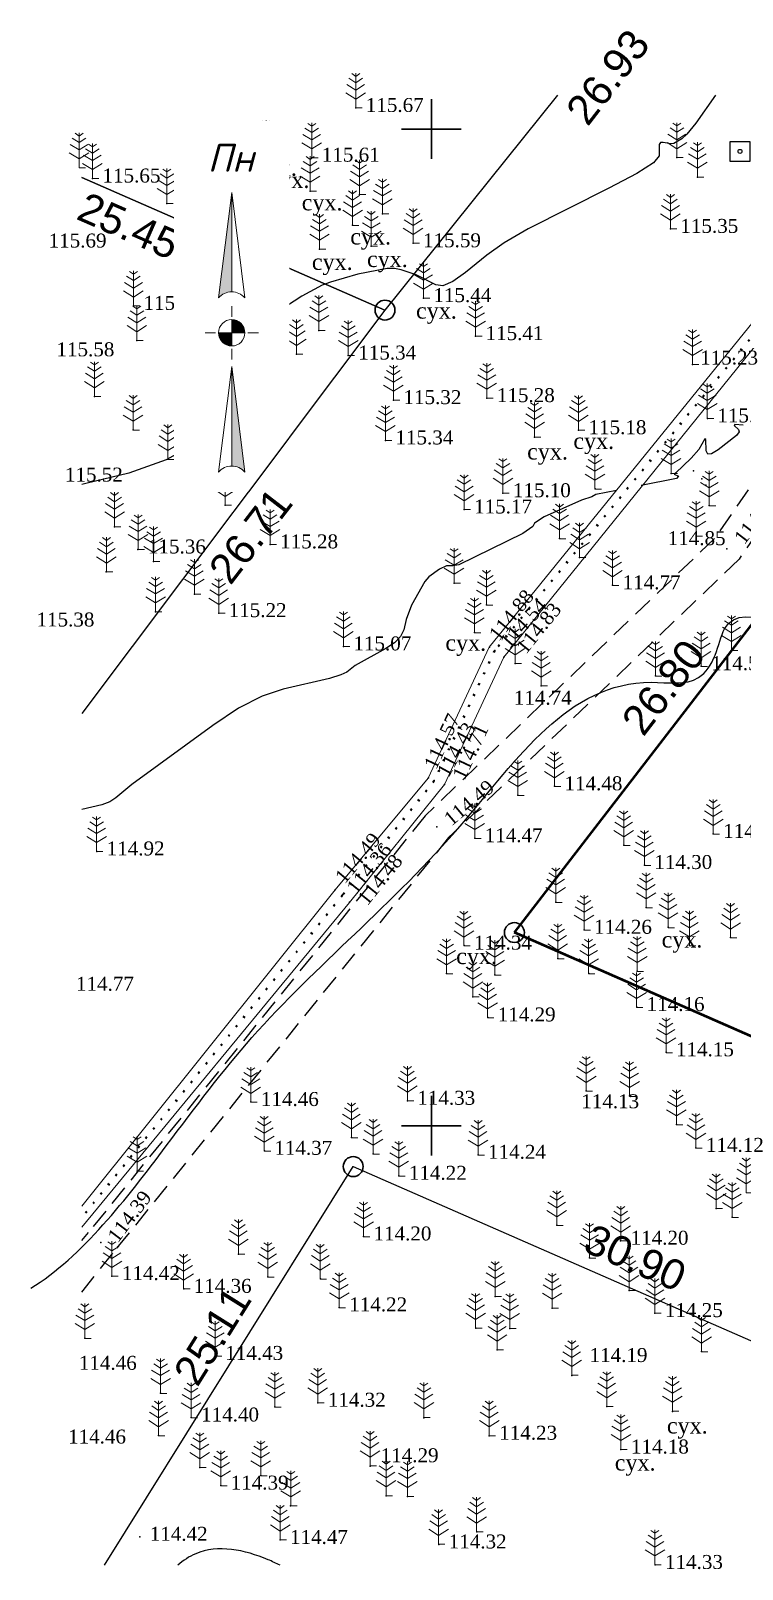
# Model space of a CAD drawing. Header units: millimetres. Extents: x 5405579.9 to 5405667.6, y 5524926.6 to 5525004.9.
# Drawn here: x 5405579.9 to 5405615.6, y 5524927.7 to 5525004.9 of the extents above; entities that cross this region are included whole.
import ezdxf
from ezdxf.enums import TextEntityAlignment as Align

# ---------------------------------------------------------------- set-up
doc = ezdxf.new("R2010")
doc.units = ezdxf.units.MM
doc.set_wipeout_variables(frame=1)
doc.linetypes.add('DASHEDX2', pattern=[1.5, 1, -0.5])
doc.linetypes.add('HIDDEN', pattern=[0.5, 0, -0.5])
for name, color, linetype, lineweight in [('#Лист (текст_ПН)', 250, 'Continuous', 0), ('#Штамп', 250, 'Continuous', 0), ('11900000', 1, 'Continuous', 30), ('рельеф', 7, 'Continuous', 0), ('ТОЧКИ', 7, 'Continuous', 30)]:
    doc.layers.add(name, color=color, linetype=linetype, lineweight=lineweight)
for name, color, linetype in [('SC007', 7, 'Continuous'), ('горизонтали', 42, 'Continuous'), ('дороги', 7, 'Continuous'), ('Ділянки_Межі', 10, 'Continuous'), ('надписи', 7, 'Continuous'), ('отметки', 7, 'Continuous'), ('промеры', 185, 'Continuous'), ('Растительность', 7, 'Continuous')]:
    doc.layers.add(name, color=color, linetype=linetype)
doc.styles.get("Standard").update_dxf_attribs({"font": 'arial.ttf'})
doc.styles.add('times', font='times.ttf')
doc.styles.add('Мой_Топо', font='isocpeui.ttf')
doc.linetypes.add('канава 0', pattern='A,0.9,0,["|",Standard,S=0.25,R=0,X=0,Y=0],0.1', length=1)

# ---------------------------------------------------------------- blocks, each defined once
blk = doc.blocks.new('SYMBOL902')
at = {"layer": 'SC007'}
blk.add_lwpolyline([(-1.25, -1.25), (-1.25, 1.25), (1.25, 1.25), (1.25, -1.25)], close=True, dxfattribs=at)
blk.add_circle((0, 0), 0.25, dxfattribs=at)
blk = doc.blocks.new('A$C51FE15A3')
at = {"layer": 'Растительность', "color": 94, "lineweight": 0}
for points in [[(-0.201, 1.726), (0, 1.584), (0.201, 1.726)], [(0, 1.75), (0, 0), (0.319, 0)], [(-0.447, 1.172), (0, 0.895), (0.447, 1.172)], [(-0.343, 1.489), (0, 1.267), (0.343, 1.489)], [(-0.493, 0.753), (0, 0.444), (0.493, 0.753)]]:
    blk.add_lwpolyline(points, dxfattribs=at)
blk = doc.blocks.new('*U5')
at = {"color": 0}
for points in [[(-0.113, 0), (-0.109, -0.029), (-0.097, -0.056)], [(-0.113, 0), (-0.097, -0.056), (0, 0)], [(-0.097, -0.056), (0, -0.113), (0, 0)], [(-0.097, -0.056), (-0.08, -0.08), (-0.056, -0.097)], [(-0.097, -0.056), (-0.056, -0.097), (0, -0.113)], [(-0.056, -0.097), (-0.029, -0.109), (0, -0.113)]]:
    blk.add_solid(points, dxfattribs=at)
blk = doc.blocks.new('*U6')
at = {"color": 0}
for points in [[(0, 0), (0.097, 0.056), (0, 0.113)], [(0.097, 0.056), (0.029, 0.109), (0, 0.113)], [(0, 0), (0.113, 0), (0.097, 0.056)], [(0.097, 0.056), (0.056, 0.097), (0.029, 0.109)], [(0.097, 0.056), (0.08, 0.08), (0.056, 0.097)], [(0.113, 0), (0.109, 0.029), (0.097, 0.056)]]:
    blk.add_solid(points, dxfattribs=at)
blk = doc.blocks.new('*U7')
at = {"color": 0}
for points in [[(0, -1.136), (0.021, -1.138), (0, -0.288)], [(0.021, -1.138), (0.042, -1.142), (0, -0.288)], [(0.042, -1.142), (0.062, -1.15), (0, -0.288)], [(0.062, -1.15), (0.081, -1.16), (0, -0.288)], [(0.081, -1.16), (0.098, -1.173), (0, -0.288)], [(0.098, -1.173), (0.113, -1.188), (0, -0.288)]]:
    blk.add_solid(points, dxfattribs=at)
blk = doc.blocks.new('*U8')
at = {"color": 0}
for points in [[(-0.113, 0.297), (-0.098, 0.312), (0, 1.197)], [(-0.098, 0.312), (-0.081, 0.325), (0, 1.197)], [(-0.081, 0.325), (-0.062, 0.335), (0, 1.197)], [(-0.062, 0.335), (-0.042, 0.343), (0, 1.197)], [(-0.042, 0.343), (-0.021, 0.347), (0, 1.197)], [(-0.021, 0.347), (0, 0.349), (0, 1.197)]]:
    blk.add_solid(points, dxfattribs=at)
blk = doc.blocks.new('#Північ')
at = {"color": 7}
blk.add_wipeout([(-2.901, 10.635), (2.901, 10.635), (2.901, -7.981), (-2.901, -7.981)], dxfattribs=at).dxf.layer = '#Лист (текст_ПН)'
at = {"layer": '#Лист (текст_ПН)'}
for p, q in [((-0.663, 1.748), (0, 7.043)), ((0, 7.043), (0, 2.052)), ((0, 7.043), (0.663, 1.748)), ((0, 1.337), (0, 0.807)), ((-1.337, 0), (-0.807, 0)), ((-0.662, 0), (0.662, 0)), ((0, 0.662), (0, -0.662)), ((1.337, 0), (0.807, 0)), ((0, -1.337), (0, -0.807)), ((-0.663, -6.99), (0, -1.695)), ((0, -1.695), (0.663, -6.99)), ((0, -1.695), (0, -6.686))]:
    blk.add_line(p, q, dxfattribs=at)
at = {"layer": '#Лист (текст_ПН)', "flags": 128}
for points in [[(0, 7.043), (-0.663, 1.748, -0.218585), (0, 2.052)], [(0, 0), (-0.662, 0, 0.414214), (0, -0.662)]]:
    blk.add_lwpolyline(points, format="xyb", close=True, dxfattribs=at)
at = {"layer": '#Лист (текст_ПН)'}
blk.add_circle((0, 0), 0.662, dxfattribs=at)
for centre in [(0, 1.178), (0, -7.56)]:
    blk.add_arc(centre, 0.874, 40.67981, 139.32019, dxfattribs=at)
at = {"layer": '#Лист (текст_ПН)', "xscale": 5.883850111352785, "yscale": 5.883850111352785, "zscale": 5.883850111352785}
for name in ['*U8', '*U5', '*U6', '*U7']:
    blk.add_blockref(name, (0, 0), dxfattribs=at)
at = {"layer": '#Лист (текст_ПН)', "style": 'Мой_Топо'}
blk.add_text('Пн', height=1.4, dxfattribs=at).set_placement((-1.217, 8.077))

msp = doc.modelspace()

# ---------------------------------------------------------------- linework, layer by layer
at = {"layer": '11900000', "color": 7}
for points in [[(5405600, 5524998.5, 0), (5405600, 5525001.5, 0)], [(5405600, 5524998.5, 0), (5405600, 5525001.5, 0)], [(5405598.5, 5525000, 0), (5405601.5, 5525000, 0)], [(5405598.5, 5525000, 0), (5405601.5, 5525000, 0)], [(5405600, 5524948.5, 0), (5405600, 5524951.5, 0)], [(5405600, 5524948.5, 0), (5405600, 5524951.5, 0)], [(5405598.5, 5524950, 0), (5405601.5, 5524950, 0)], [(5405598.5, 5524950, 0), (5405601.5, 5524950, 0)]]:
    msp.add_polyline3d(points, dxfattribs=at)
at = {"layer": 'горизонтали', "color": 32}
for points in [[(5405614.26, 5525001.703, 115.5), (5405613.267, 5525000.302, 115.5), (5405612.827, 5524999.752, 115.5), (5405612.577, 5524999.502, 115.5), (5405612.167, 5524999.282, 115.5), (5405612.017, 5524999.252, 115.5), (5405611.637, 5524999.332, 115.5), (5405611.507, 5524999.322, 115.5), (5405611.437, 5524999.222, 115.5), (5405611.427, 5524998.652, 115.5), (5405611.147, 5524998.312, 115.5), (5405610.307, 5524997.772, 115.5), (5405608.907, 5524997.032, 115.5), (5405604.857, 5524994.992, 115.5), (5405603.657, 5524994.292, 115.5), (5405602.777, 5524993.672, 115.5), (5405601.717, 5524992.802, 115.5), (5405601.077, 5524992.352, 115.5), (5405600.577, 5524992.142, 115.5), (5405600.227, 5524992.182, 115.5), (5405599.227, 5524992.692, 115.5), (5405598.477, 5524992.942, 115.5), (5405598.147, 5524993.012, 115.5), (5405597.777, 5524993.012, 115.5), (5405596.297, 5524992.712, 115.5), (5405594.927, 5524992.322, 115.5), (5405594.517, 5524992.172, 115.5), (5405593.487, 5524991.612, 115.5), (5405591.667, 5524990.422, 115.5), (5405589.537, 5524988.062, 115.5), (5405589.007, 5524987.312, 115.5), (5405588.837, 5524986.982, 115.5), (5405588.727, 5524986.562, 115.5), (5405588.627, 5524985.282, 115.5), (5405588.537, 5524984.802, 115.5), (5405588.327, 5524984.412, 115.5), (5405587.987, 5524984.132, 115.5), (5405586.687, 5524983.412, 115.5), (5405584.807, 5524982.732, 115.5), (5405582.657, 5524982.222, 115.5), (5405582.456, 5524982.172, 115.5)], [(5405615.657, 5524985.142, 115), (5405615.227, 5524985.172, 115), (5405615.197, 5524985.132, 115), (5405615.417, 5524984.932, 115), (5405615.447, 5524984.812, 115), (5405615.307, 5524984.622, 115), (5405614.397, 5524983.912, 115), (5405614.067, 5524983.702, 115), (5405613.867, 5524983.682, 115), (5405613.797, 5524983.852, 115), (5405613.767, 5524984.422, 115), (5405613.727, 5524984.462, 115), (5405613.427, 5524983.932, 115), (5405613.047, 5524983.492, 115), (5405612.247, 5524982.732, 115), (5405612.187, 5524982.692, 115), (5405612.397, 5524982.582, 115), (5405612.307, 5524982.472, 115), (5405610.535, 5524982.118, 115)], [(5405609.286, 5524981.868, 115), (5405608.257, 5524981.662, 115), (5405608.057, 5524981.552, 115), (5405607.537, 5524981.382, 115), (5405605.657, 5524980.542, 115), (5405605.177, 5524980.222, 115), (5405605.087, 5524980.062, 115), (5405604.587, 5524979.712, 115), (5405601.377, 5524978.132, 115), (5405601.077, 5524978.082, 115), (5405600.757, 5524978.092, 115), (5405600.397, 5524977.922, 115), (5405599.877, 5524977.542, 115), (5405599.667, 5524977.302, 115), (5405598.997, 5524976.112, 115), (5405598.737, 5524975.402, 115), (5405598.607, 5524974.882, 115), (5405598.447, 5524974.542, 115), (5405598.147, 5524974.232, 115), (5405597.707, 5524973.942, 115), (5405596.167, 5524973.082, 115), (5405595.747, 5524972.752, 115), (5405595.457, 5524972.612, 115), (5405594.887, 5524972.432, 115), (5405592.557, 5524971.902, 115), (5405591.497, 5524971.552, 115), (5405590.317, 5524970.942, 115), (5405589.017, 5524970.082, 115), (5405584.967, 5524967.122, 115), (5405584.157, 5524966.452, 115), (5405583.857, 5524966.252, 115), (5405583.447, 5524966.092, 115), (5405582.456, 5524965.856, 115)]]:
    msp.add_polyline3d(points, dxfattribs=at)
for points, knots in [([(5405579.884, 5524941.847), (5405582.462, 5524943.419), (5405586.405, 5524948.583), (5405592.414, 5524956.651), (5405601.058, 5524963.433), (5405607.371, 5524973.038), (5405613.309, 5524971.987), (5405614.328, 5524973.57), (5405615.002, 5524976.995), (5405621.886, 5524972.4), (5405627.095, 5524970.45), (5405634.017, 5524973.585), (5405639.554, 5524968.65), (5405644.076, 5524964.515), (5405650.202, 5524964.634), (5405652.744, 5524957.477), (5405657.638, 5524954.587), (5405662.753, 5524952.886), (5405662.102, 5524949.951), (5405661.607, 5524946.052), (5405656.166, 5524944.905), (5405653.211, 5524941.03), (5405652.017, 5524936.245), (5405646.321, 5524937.362), (5405643.86, 5524932.976), (5405638.635, 5524932.744), (5405638.24, 5524929.376), (5405637.375, 5524927.951)], [762.805004, 762.805004, 762.805004, 762.805004, 772.008541, 778.942822, 793.976328, 805.82926, 808.224069, 809.629388, 811.023069, 817.717516, 824.697693, 829.706044, 837.921411, 844.116267, 847.912489, 854.451188, 863.209597, 865.692003, 868.370851, 870.767732, 877.245455, 881.607053, 885.661514, 889.520415, 895.583001, 898.406187, 903.409359, 903.409359, 903.409359, 903.409359]), ([(5405592.399, 5524927.951), (5405592.204, 5524928.05), (5405590.858, 5524928.672), (5405588.899, 5524929.082), (5405587.539, 5524928.192), (5405587.266, 5524927.951)], [954.077152, 954.077152, 954.077152, 954.077152, 954.71556, 958.361713, 959.407874, 959.407874, 959.407874, 959.407874])]:
    msp.add_open_spline(points, degree=3, knots=knots, dxfattribs=at)
at = {"layer": 'дороги', "color": 7, "linetype": 'DASHEDX2'}
for points, elevation in [([(5405627.108, 5524997.785), (5405624.41, 5524994.25), (5405614.216, 5524979.46), (5405599.681, 5524965.541), (5405582.783, 5524944.647)], 115.341), ([(5405628.577, 5524997.152), (5405625.77, 5524993.404), (5405615.44, 5524978.418), (5405600.861, 5524964.455), (5405584.027, 5524943.641)], 115.341), ([(5405582.456, 5524944.234), (5405582.777, 5524944.64)], 114.177), ([(5405582.456, 5524941.653), (5405584.033, 5524943.648)], 114.177)]:
    msp.add_lwpolyline(points, dxfattribs=dict(at, elevation=elevation))
at = {"layer": 'Ділянки_Межі'}
for points in [[(5405606.331, 5525001.703), (5405597.668, 5524990.917), (5405582.456, 5524997.577)], [(5405582.456, 5524997.577), (5405597.668, 5524990.917), (5405582.456, 5524970.675)]]:
    msp.add_lwpolyline(points, dxfattribs=at)
at = {"layer": 'Ділянки_Межі', "lineweight": 25}
for points in [[(5405665.2, 5524932.968), (5405651.182, 5524939.105), (5405633.549, 5524946.825), (5405604.164, 5524959.69), (5405620.532, 5524980.907), (5405636.944, 5525001.703)], [(5405583.586, 5524927.951), (5405596.073, 5524947.95), (5405624.379, 5524935.557), (5405641.768, 5524927.951)]]:
    msp.add_lwpolyline(points, dxfattribs=at)
at = {"layer": 'Ділянки_Межі', "lineweight": 50}
msp.add_lwpolyline([(5405604.164, 5524959.69), (5405620.532, 5524980.907), (5405643.976, 5524970.643), (5405633.549, 5524946.825)], close=True, dxfattribs=at)
at = {"layer": 'Ділянки_Межі', "lineweight": 0}
msp.add_lwpolyline([(5405583.586, 5524927.951), (5405596.073, 5524947.95), (5405624.379, 5524935.557), (5405621.049, 5524927.951)], dxfattribs=at)
at = {"layer": 'отметки', "color": 7}
for p in [(5405596.204, 5525001.058, 115.668), (5405591.698, 5524998.69, 115.641), (5405593.995, 5524998.565, 115.605), (5405612.32, 5524998.573, 115.494), (5405592.265, 5524997.999, 115.662), (5405582.985, 5524997.518, 115.646), (5405613.353, 5524997.591, 115.38), (5405586.717, 5524996.271, 115.605), (5405593.906, 5524996.891, 115.554), (5405596.391, 5524996.714, 115.583), (5405597.544, 5524995.748, 115.548), (5405596.037, 5524995.171, 115.513), (5405611.997, 5524994.992, 115.352), (5405594.375, 5524993.976, 115.562), (5405596.977, 5524994.128, 115.54), (5405599.078, 5524994.27, 115.587), (5405588.329, 5524992.988, 115.552), (5405585.045, 5524991.129, 115.612), (5405599.598, 5524991.518, 115.439), (5405590.889, 5524990.724, 115.525), (5405585.214, 5524989.39, 115.579), (5405594.346, 5524989.901, 115.424), (5405602.215, 5524989.613, 115.413), (5405593.221, 5524988.7, 115.424), (5405595.825, 5524988.637, 115.339), (5405588.517, 5524988.027, 115.523), (5405613.112, 5524988.192, 115.228), (5405587.743, 5524987.129, 115.589), (5405583.077, 5524986.584, 115.55), (5405598.095, 5524986.401, 115.316), (5405602.784, 5524986.501, 115.28), (5405613.854, 5524985.484, 115.081), (5405585.022, 5524984.903, 115.575), (5405607.384, 5524984.891, 115.176), (5405597.692, 5524984.38, 115.338), (5405605.177, 5524984.545, 115.177), (5405586.77, 5524983.432, 115.5), (5405612.036, 5524982.724, 115.015), (5405613.154, 5524982.855, 114.95), (5405613.572, 5524982.448, 114.796), (5405603.589, 5524981.73, 115.105), (5405608.214, 5524981.95, 115.014), (5405613.773, 5524982.142, 114.948), (5405589.65, 5524981.135, 115.387), (5405601.641, 5524980.914, 115.166), (5405613.946, 5524981.112, 114.92), (5405584.095, 5524980.037, 115.414), (5405606.433, 5524979.46, 114.928), (5405613.296, 5524979.594, 114.846), (5405585.268, 5524978.909, 115.36), (5405591.904, 5524979.164, 115.279), (5405607.44, 5524978.505, 114.894), (5405614.828, 5524978.939, 114.679), (5405583.675, 5524977.783, 115.39), (5405586.052, 5524978.307, 115.325), (5405601.142, 5524977.226, 114.951), (5405609.097, 5524977.112, 114.767), (5405588.098, 5524976.669, 115.279), (5405586.147, 5524975.779, 115.343), (5405589.32, 5524975.715, 115.217), (5405602.763, 5524976.128, 114.832), (5405602.161, 5524974.738, 114.91), (5405595.582, 5524974.044, 115.071), (5405602.908, 5524974.002, 114.878), (5405615.06, 5524973.862, 114.459), (5405603.182, 5524973.84, 114.54), (5405603.64, 5524973.505, 114.833), (5405604.201, 5524973.192, 114.806), (5405611.251, 5524972.57, 114.583), (5405613.544, 5524973.052, 114.528), (5405605.511, 5524972.07, 114.735), (5405599.848, 5524967.448, 114.567), (5405600.145, 5524967.319, 114.432), (5405600.654, 5524967.12, 114.708), (5405606.179, 5524967.028, 114.477), (5405604.332, 5524966.577, 114.569), (5405600.271, 5524964.998, 114.488), (5405614.147, 5524964.638, 114.262), (5405602.174, 5524964.423, 114.473), (5405609.654, 5524964.067, 114.32), (5405583.196, 5524963.761, 114.916), (5405610.688, 5524963.079, 114.299), (5405595.165, 5524961.836, 114.489), (5405595.537, 5524961.578, 114.357), (5405595.892, 5524961.211, 114.476), (5405606.241, 5524961.209, 114.335), (5405610.786, 5524960.948, 114.252), (5405607.66, 5524959.828, 114.262), (5405611.88, 5524959.954, 114.236), (5405615.021, 5524959.44, 114.192), (5405601.637, 5524959.035, 114.339), (5405612.95, 5524959.049, 114.22), (5405606.345, 5524958.39, 114.275), (5405610.335, 5524957.756, 114.199), (5405600.763, 5524957.634, 114.327), (5405603.189, 5524957.573, 114.281), (5405607.895, 5524957.639, 114.26), (5405602.085, 5524956.47, 114.323), (5405602.826, 5524955.432, 114.289), (5405610.303, 5524955.953, 114.161), (5405611.777, 5524953.684, 114.152), (5405607.773, 5524951.746, 114.132), (5405609.949, 5524951.494, 113.996), (5405590.938, 5524951.19, 114.463), (5405598.791, 5524951.251, 114.327), (5405612.298, 5524950.064, 114.175), (5405595.982, 5524949.412, 114.31), (5405591.613, 5524948.74, 114.365), (5405597.077, 5524948.595, 114.246), (5405602.341, 5524948.54, 114.238), (5405613.28, 5524948.889, 114.118), (5405585.22, 5524947.725, 114.508), (5405598.366, 5524947.488, 114.215), (5405614.301, 5524945.853, 114.164), (5405615.096, 5524945.411, 114.232), (5405606.297, 5524945.008, 114.212), (5405583.405, 5524944.144, 114.395), (5405596.592, 5524944.444, 114.204), (5405609.498, 5524944.231, 114.198), (5405590.317, 5524943.562, 114.337), (5405607.937, 5524943.375, 114.265), (5405583.96, 5524942.455, 114.418), (5405591.78, 5524942.414, 114.28), (5405594.422, 5524942.322, 114.29), (5405587.564, 5524941.816, 114.362), (5405603.207, 5524941.437, 114.213), (5405609.923, 5524941.74, 114.196), (5405595.373, 5524940.886, 114.225), (5405606.063, 5524940.85, 114.214), (5405611.218, 5524940.599, 114.253), (5405582.605, 5524939.337, 114.448), (5405602.223, 5524939.84, 114.174), (5405603.937, 5524939.825, 114.172), (5405589.15, 5524938.451, 114.432), (5405603.303, 5524938.749, 114.136), (5405613.564, 5524938.666, 114.239), (5405607.045, 5524937.475, 114.194), (5405586.4, 5524936.577, 114.441), (5405594.298, 5524936.104, 114.322), (5405587.937, 5524935.361, 114.396), (5405592.139, 5524935.891, 114.409), (5405599.622, 5524935.352, 114.198), (5405608.811, 5524935.91, 114.211), (5405612.103, 5524935.67, 114.208), (5405586.3, 5524934.453, 114.43), (5405602.902, 5524934.448, 114.235), (5405609.515, 5524933.754, 114.177), (5405588.37, 5524932.86, 114.393), (5405591.435, 5524932.451, 114.406), (5405596.926, 5524932.923, 114.294), (5405589.421, 5524931.946, 114.386), (5405597.726, 5524931.433, 114.311), (5405592.931, 5524930.93, 114.499), (5405598.8, 5524931.398, 114.299), (5405585.357, 5524929.378, 114.423), (5405592.401, 5524929.22, 114.472), (5405602.272, 5524929.618, 114.378), (5405600.367, 5524928.993, 114.32), (5405611.226, 5524927.965, 114.335)]:
    msp.add_point(p, dxfattribs=at)
at = {"layer": 'рельеф', "color": 7, "linetype": 'канава 0', "elevation": 115.42}
msp.add_lwpolyline([(5405582.456, 5524944.905), (5405595.89, 5524961.2), (5405600.65, 5524967.11), (5405603.64, 5524973.5), (5405624.67, 5524999.53), (5405626.263, 5525001.703)], dxfattribs=at)
at = {"layer": 'рельеф', "color": 7, "linetype": 'HIDDEN', "lineweight": 40, "elevation": 115.3}
msp.add_lwpolyline([(5405625.811, 5525001.703), (5405624.34, 5524999.64), (5405603.17, 5524973.83), (5405600.14, 5524967.3), (5405595.53, 5524961.56), (5405582.456, 5524945.408)], dxfattribs=at)
at = {"layer": 'ТОЧКИ'}
for centre in [(5405597.668, 5524990.917), (5405604.164, 5524959.69), (5405596.073, 5524947.95)]:
    msp.add_circle(centre, 0.5, dxfattribs=at)

# ---------------------------------------------------------------- block references
at = {"layer": 'отметки', "color": 7, "xscale": 0.400000000372529, "yscale": 0.400000000372529, "zscale": 0.400000000372529}
msp.add_blockref('SYMBOL902', (5405615.49, 5524998.88, 115.42), dxfattribs=at)
at = {"layer": 'Растительность', "color": 7}
for p in [(5405596.2, 5525001.06, 115.67), (5405591.7, 5524998.69, 115.64), (5405593.99, 5524998.56, 115.61), (5405612.32, 5524998.57, 115.49), (5405582.31, 5524998.06, 115.69), (5405592.26, 5524998, 115.66), (5405613.35, 5524997.59, 115.38), (5405582.98, 5524997.52, 115.65), (5405593.91, 5524996.89, 115.55), (5405586.72, 5524996.27, 115.6), (5405596.39, 5524996.71, 115.58), (5405597.54, 5524995.75, 115.55), (5405596.04, 5524995.17, 115.51), (5405612, 5524994.99, 115.35), (5405594.38, 5524993.98, 115.56), (5405596.98, 5524994.13, 115.54), (5405599.08, 5524994.27, 115.59), (5405588.33, 5524992.99, 115.55), (5405599.6, 5524991.52, 115.44), (5405585.04, 5524991.13, 115.61), (5405590.89, 5524990.72, 115.53), (5405594.35, 5524989.9, 115.42), (5405585.21, 5524989.39, 115.58), (5405602.22, 5524989.61, 115.41), (5405593.22, 5524988.7, 115.42), (5405595.82, 5524988.64, 115.34), (5405588.52, 5524988.03, 115.52), (5405613.11, 5524988.19, 115.23), (5405587.74, 5524987.13, 115.59), (5405583.08, 5524986.58, 115.55), (5405598.09, 5524986.4, 115.32), (5405602.78, 5524986.5, 115.28), (5405613.85, 5524985.48, 115.08), (5405585.02, 5524984.9, 115.58), (5405605.18, 5524984.54, 115.18), (5405607.38, 5524984.89, 115.18), (5405597.69, 5524984.38, 115.34), (5405586.77, 5524983.43, 115.5), (5405612.03, 5524982.72, 115.01), (5405603.59, 5524981.73, 115.1), (5405608.21, 5524981.94, 115.01), (5405589.65, 5524981.13, 115.39), (5405601.64, 5524980.91, 115.17), (5405613.95, 5524981.1, 114.92), (5405584.09, 5524980.04, 115.41), (5405591.9, 5524979.16, 115.28), (5405606.43, 5524979.45, 114.93), (5405613.29, 5524979.58, 114.85), (5405585.27, 5524978.91, 115.36), (5405586.05, 5524978.31, 115.32), (5405607.44, 5524978.5, 114.89), (5405583.68, 5524977.78, 115.39), (5405601.14, 5524977.22, 114.95), (5405609.09, 5524977.1, 114.77), (5405588.1, 5524976.67, 115.28), (5405602.76, 5524976.12, 114.83), (5405586.15, 5524975.78, 115.34), (5405589.32, 5524975.71, 115.22), (5405602.16, 5524974.73, 114.91), (5405595.58, 5524974.04, 115.07), (5405615.06, 5524973.84, 114.46), (5405604.2, 5524973.18, 114.81), (5405613.54, 5524973.03, 114.53), (5405611.25, 5524972.55, 114.58), (5405605.51, 5524972.06, 114.74), (5405606.17, 5524967.01, 114.48), (5405604.33, 5524966.57, 114.57), (5405602.17, 5524964.41, 114.47), (5405614.15, 5524964.62, 114.26), (5405583.19, 5524963.76, 114.92), (5405609.65, 5524964.05, 114.32), (5405610.69, 5524963.06, 114.3), (5405606.24, 5524961.19, 114.33), (5405610.78, 5524960.93, 114.25), (5405607.66, 5524959.81, 114.26), (5405611.88, 5524959.93, 114.24), (5405601.63, 5524959.02, 114.34), (5405612.95, 5524959.03, 114.22), (5405615.02, 5524959.42, 114.19), (5405606.34, 5524958.37, 114.27), (5405600.76, 5524957.62, 114.33), (5405603.18, 5524957.56, 114.28), (5405607.89, 5524957.62, 114.26), (5405610.33, 5524957.74, 114.2), (5405602.08, 5524956.46, 114.32), (5405610.3, 5524955.93, 114.16), (5405602.82, 5524955.42, 114.29), (5405611.78, 5524953.66, 114.15), (5405607.77, 5524951.73, 114.13), (5405609.95, 5524951.47, 113.99), (5405590.93, 5524951.18, 114.46), (5405598.79, 5524951.24, 114.33), (5405612.3, 5524950.05, 114.17), (5405595.98, 5524949.4, 114.31), (5405591.61, 5524948.73, 114.37), (5405597.07, 5524948.58, 114.25), (5405602.34, 5524948.53, 114.24), (5405613.28, 5524948.87, 114.12), (5405585.22, 5524947.72, 114.51), (5405598.36, 5524947.47, 114.22), (5405615.8, 5524946.64, 114.12), (5405614.3, 5524945.84, 114.16), (5405615.1, 5524945.4, 114.23), (5405596.59, 5524944.43, 114.2), (5405606.29, 5524944.99, 114.21), (5405590.31, 5524943.55, 114.34), (5405609.5, 5524944.22, 114.2), (5405607.94, 5524943.36, 114.26), (5405583.96, 5524942.45, 114.42), (5405591.78, 5524942.4, 114.28), (5405594.42, 5524942.31, 114.29), (5405587.56, 5524941.81, 114.36), (5405603.2, 5524941.44, 114.21), (5405609.92, 5524941.73, 114.2), (5405595.37, 5524940.87, 114.22), (5405606.06, 5524940.85, 114.21), (5405611.22, 5524940.59, 114.25), (5405602.22, 5524939.84, 114.17), (5405603.93, 5524939.83, 114.17), (5405582.6, 5524939.33, 114.45), (5405589.15, 5524938.44, 114.43), (5405603.3, 5524938.75, 114.14), (5405613.56, 5524938.65, 114.24), (5405607.04, 5524937.48, 114.19), (5405586.4, 5524936.57, 114.44), (5405592.14, 5524935.88, 114.41), (5405594.29, 5524936.09, 114.32), (5405608.8, 5524935.91, 114.21), (5405587.93, 5524935.35, 114.4), (5405599.62, 5524935.36, 114.2), (5405612.1, 5524935.68, 114.21), (5405586.3, 5524934.45, 114.43), (5405602.9, 5524934.45, 114.23), (5405609.51, 5524933.76, 114.18), (5405588.37, 5524932.85, 114.39), (5405596.92, 5524932.93, 114.29), (5405591.43, 5524932.44, 114.41), (5405589.42, 5524931.94, 114.39), (5405597.72, 5524931.44, 114.31), (5405598.79, 5524931.4, 114.3), (5405592.94, 5524930.93, 114.5), (5405592.41, 5524929.22, 114.47), (5405600.36, 5524929, 114.32), (5405602.27, 5524929.62, 114.38), (5405611.22, 5524927.97, 114.33)]:
    msp.add_blockref('A$C51FE15A3', p, dxfattribs=at)

# ---------------------------------------------------------------- texts
at = {"layer": 'надписи', "color": 7, "style": 'times'}
for p in [(5405591.198, 5524998.459, 111.861), (5405591.83, 5524997.848, 111.861), (5405593.488, 5524996.72, 111.861), (5405595.925, 5524995.008, 111.861), (5405593.998, 5524993.735, 111.861), (5405596.765, 5524993.878, 111.861), (5405599.227, 5524991.29, 111.861), (5405587.471, 5524988.195, 111.861), (5405587.357, 5524986.981, 111.861), (5405604.805, 5524984.221, 111.861), (5405607.125, 5524984.754, 111.861), (5405600.7, 5524974.63, 111.861), (5405611.557, 5524959.74, 111.861), (5405601.241, 5524958.907, 111.861), (5405611.821, 5524935.359, 111.861), (5405609.204, 5524933.5, 111.861)]:
    msp.add_text('сух.', height=0.8, dxfattribs=at).set_placement(p, align=Align.TOP_LEFT)
at = {"layer": 'отметки', "color": 7, "style": 'times'}
for s, p in [('115.67', (5405596.704, 5525001.558, 115.668)), ('115.61', (5405594.495, 5524999.065, 115.605)), ('115.65', (5405583.485, 5524998.018, 115.646)), ('115.60', (5405587.217, 5524996.771, 115.605)), ('115.35', (5405612.497, 5524995.492, 115.352)), ('115.69', (5405580.781, 5524994.757, 115.69)), ('115.59', (5405599.578, 5524994.77, 115.587)), ('115.55', (5405588.829, 5524993.488, 115.552)), ('115.61', (5405585.545, 5524991.629, 115.612)), ('115.44', (5405600.098, 5524992.018, 115.439)), ('115.41', (5405602.715, 5524990.113, 115.413)), ('115.58', (5405581.175, 5524989.3, 115.579)), ('115.34', (5405596.325, 5524989.137, 115.339)), ('115.23', (5405613.49, 5524988.886, 115.23)), ('115.59', (5405588.384, 5524987.545, 115.589)), ('115.28', (5405603.284, 5524987.001, 115.28)), ('115.32', (5405598.595, 5524986.901, 115.316)), ('115.08', (5405614.354, 5524985.984, 115.081)), ('115.34', (5405598.192, 5524984.88, 115.338)), ('115.18', (5405607.884, 5524985.391, 115.176)), ('115.50', (5405587.27, 5524983.932, 115.5)), ('115.52', (5405581.599, 5524983.015, 115.521)), ('115.10', (5405604.089, 5524982.23, 115.105)), ('115.17', (5405602.141, 5524981.414, 115.166)), ('115.36', (5405585.768, 5524979.409, 115.36)), ('115.28', (5405592.404, 5524979.664, 115.279)), ('114.85', (5405611.86, 5524979.826, 114.846)), ('114.77', (5405609.597, 5524977.612, 114.767)), ('115.22', (5405589.82, 5524976.215, 115.217)), ('115.38', (5405580.173, 5524975.745, 115.379)), ('115.07', (5405596.082, 5524974.544, 115.071)), ('114.53', (5405614.044, 5524973.552, 114.528)), ('114.74', (5405604.135, 5524971.823, 114.735)), ('114.48', (5405606.679, 5524967.528, 114.477)), ('114.47', (5405602.674, 5524964.923, 114.473)), ('114.26', (5405614.647, 5524965.138, 114.262)), ('114.92', (5405583.696, 5524964.261, 114.916)), ('114.30', (5405611.188, 5524963.579, 114.299)), ('114.26', (5405608.16, 5524960.328, 114.262)), ('114.34', (5405602.137, 5524959.535, 114.339)), ('114.77', (5405582.156, 5524957.471, 114.769)), ('114.16', (5405610.803, 5524956.453, 114.161)), ('114.29', (5405603.326, 5524955.932, 114.289)), ('114.15', (5405612.277, 5524954.184, 114.152)), ('114.46', (5405591.438, 5524951.69, 114.463)), ('114.33', (5405599.291, 5524951.751, 114.327)), ('114.13', (5405607.52, 5524951.577, 114.132)), ('114.37', (5405592.113, 5524949.24, 114.365)), ('114.12', (5405613.78, 5524949.389, 114.118)), ('114.24', (5405602.841, 5524949.04, 114.238)), ('114.22', (5405598.866, 5524947.988, 114.215)), ('114.20', (5405597.092, 5524944.944, 114.204)), ('114.20', (5405609.998, 5524944.731, 114.198)), ('114.42', (5405584.46, 5524942.955, 114.418)), ('114.36', (5405588.064, 5524942.316, 114.362)), ('114.22', (5405595.873, 5524941.386, 114.225)), ('114.25', (5405611.718, 5524941.099, 114.253)), ('114.46', (5405582.299, 5524938.455, 114.459)), ('114.43', (5405589.65, 5524938.951, 114.432)), ('114.19', (5405607.937, 5524938.846, 114.194)), ('114.32', (5405594.798, 5524936.604, 114.322)), ('114.40', (5405588.437, 5524935.861, 114.396)), ('114.46', (5405581.758, 5524934.755, 114.456)), ('114.23', (5405603.402, 5524934.948, 114.235)), ('114.29', (5405597.451, 5524933.818, 114.294)), ('114.18', (5405610.015, 5524934.254, 114.177)), ('114.39', (5405589.921, 5524932.446, 114.386)), ('114.42', (5405585.857, 5524929.878, 114.423)), ('114.47', (5405592.901, 5524929.72, 114.472)), ('114.32', (5405600.867, 5524929.493, 114.32)), ('114.33', (5405611.726, 5524928.465, 114.335))]:
    msp.add_text(s, height=0.7, dxfattribs=at).set_placement(p, align=Align.TOP_LEFT)
for s, rotation, p in [('114.68', 52.76724, (5405615.139, 5524979.53, 114.679)), ('114.88', 51.38325, (5405602.829, 5524974.705, 114.878)), ('114.54', 47.54673, (5405603.379, 5524974.366, 114.54)), ('114.83', 51.06477, (5405604.196, 5524974.055, 114.833)), ('114.57', 64.99267, (5405599.594, 5524968.115, 114.567)), ('114.43', 61.49747, (5405600.241, 5524967.764, 114.432)), ('114.71', 64.87219, (5405601.019, 5524967.591, 114.708)), ('114.49', 39.9754, (5405600.547, 5524965.537, 114.488)), ('114.49', 50.16412, (5405595.101, 5524962.54, 114.489)), ('114.36', 50.9395, (5405595.679, 5524962.006, 114.357)), ('114.48', 51.15153, (5405596.231, 5524961.434, 114.476)), ('114.39', 52.95371, (5405583.687, 5524944.499, 114.395))]:
    msp.add_text(s, height=0.7, rotation=rotation, dxfattribs=at).set_placement(p, align=Align.TOP_LEFT)
at = {"layer": 'промеры', "char_height": 1.5, "attachment_point": 1}
for s, insert, rotation in [('26.93', (5405606.654, 5525000.999), 52.3508), ('25.45', (5405582.707, 5524996.884), 336.35584), ('26.71', (5405588.72, 5524977.983), 52.3508), ('26.80', (5405609.448, 5524970.387), 52.3508), ('30.90', (5405608.133, 5524945.117), 336.3783), ('25.11', (5405586.977, 5524937.637, -107.24), 57.99515)]:
    msp.add_mtext(s, dxfattribs=dict(at, insert=insert, rotation=rotation))

# ---------------------------------------------------------------- next in the draw order: block references
at = {"layer": '#Штамп'}
msp.add_blockref('#Північ', (5405589.973, 5524989.781, 241.873), dxfattribs=at)

# ---------------------------------------------------------------- next in the draw order: linework, layer by layer
at = {"layer": 'Ділянки_Межі', "lineweight": 25}
msp.add_lwpolyline([(5405606.331, 5525001.703), (5405597.668, 5524990.917), (5405582.456, 5524970.675)], dxfattribs=at)
at = {"layer": 'рельеф', "color": 7, "linetype": 'канава 0', "elevation": 115.42}
msp.add_lwpolyline([(5405625.211, 5525001.703), (5405623.93, 5524999.91), (5405602.9, 5524974), (5405599.84, 5524967.44), (5405595.16, 5524961.83), (5405582.456, 5524945.965)], dxfattribs=at)

doc.saveas('drawing.dxf')
